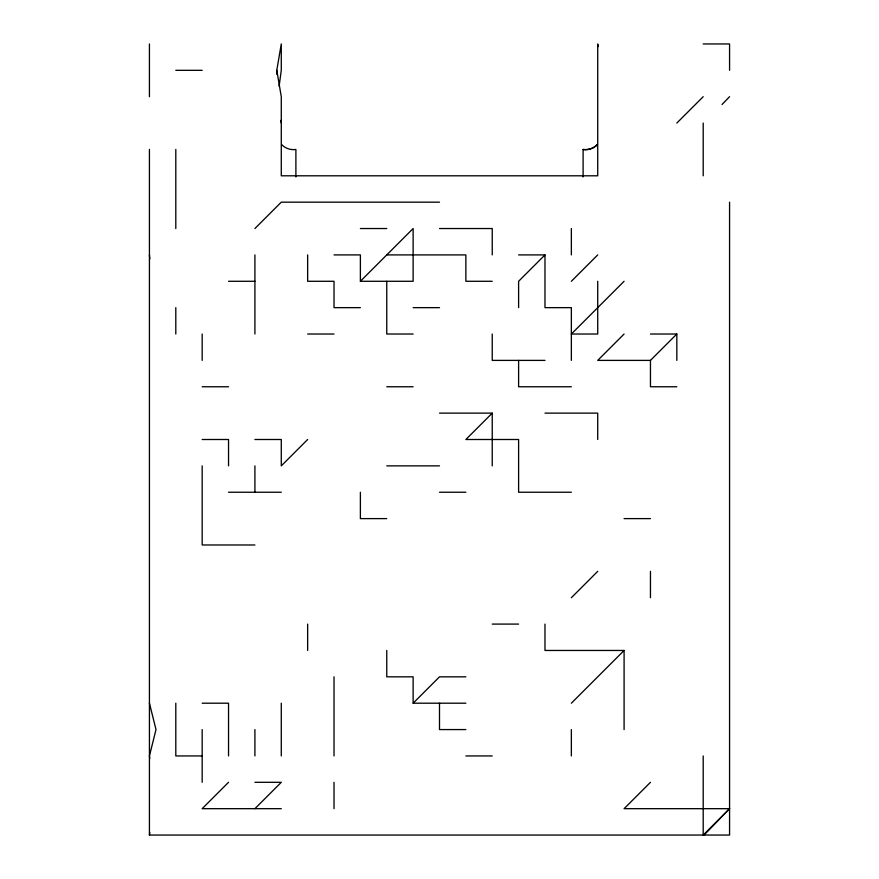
<?xml version="1.0" encoding="UTF-8"?>
<svg xmlns="http://www.w3.org/2000/svg" width="879" height="879" viewBox="0 0 879 879"><rect width="100%" height="100%" fill="white"/><g stroke="black" fill="none" stroke-linecap="round" stroke-linejoin="round"><path stroke-width="1.32" d="M279.126 86.142L281.28 70.32L281.28 43.95L276.786 70.32L276.786 74.275M729.57 202.17L729.57 835.05L149.43 835.05L149.815 832.413M722.022 104.502L729.57 96.69M704.101 835.05L729.57 808.68L624.09 808.68L650.46 782.31M254.91 228.54L281.28 202.17L439.5 202.17M360.39 281.28L413.13 228.54L413.13 281.28L360.39 281.28L360.39 254.91L334.02 254.91M307.65 439.5L281.28 465.87L281.28 439.5L254.91 439.5M518.61 254.91L544.98 254.91L518.61 281.28L518.61 307.65M676.83 123.06L703.2 96.69M571.35 281.28L597.72 254.91M439.5 413.13L492.24 413.13L465.87 439.5L518.61 439.5L518.61 492.24L571.35 492.24M624.09 281.28L571.35 334.02L597.72 334.02L597.72 281.28M624.09 334.02L597.72 360.39L650.46 360.39L676.83 334.02L676.83 360.39M228.54 782.31L202.17 808.68L281.28 808.68M254.91 808.68L281.28 782.31L254.91 782.31M386.76 650.46L386.76 676.83L413.13 676.83L413.13 703.2L439.5 676.83L465.87 676.83M571.35 597.72L597.72 571.35M571.35 703.2L624.09 650.46L624.09 729.57M729.57 808.68L703.2 835.05L703.2 755.94M703.2 43.95L729.57 43.95L729.57 70.32M175.8 70.32L202.17 70.32M360.39 228.54L386.76 228.54M439.5 228.54L492.24 228.54L492.24 254.91M386.76 254.91L465.87 254.91L465.87 281.28L492.24 281.28M228.54 281.28L254.91 281.28M360.39 307.65L334.02 307.65L334.02 281.28L307.65 281.28L307.65 254.91M413.13 307.65L439.5 307.65M307.65 334.02L334.02 334.02M413.13 334.02L386.76 334.02L386.76 281.28M650.46 334.02L676.83 334.02M544.98 360.39L492.24 360.39L492.24 334.02M202.17 386.76L228.54 386.76M386.76 386.76L413.13 386.76M571.35 386.76L518.61 386.76L518.61 360.39M676.83 386.76L650.46 386.76L650.46 360.39M544.98 413.13L597.72 413.13L597.72 439.5M202.17 439.5L228.54 439.5L228.54 465.87M386.76 465.87L439.5 465.87M228.54 492.24L281.28 492.24M439.5 492.24L465.87 492.24M386.76 518.61L360.39 518.61L360.39 492.24M624.09 518.61L650.46 518.61M254.91 544.98L202.17 544.98L202.17 465.87M492.24 624.09L518.61 624.09M624.09 650.46L544.98 650.46L544.98 624.09M202.17 703.2L228.54 703.2L228.54 755.94M413.13 703.2L465.87 703.2M465.87 729.57L439.5 729.57L439.5 703.2M202.17 755.94L175.8 755.94L175.8 703.2M465.87 755.94L492.24 755.94M149.43 703.2L156.012 729.57L149.43 755.94L149.804 758.577M598.17 46.587L597.72 43.95L597.72 175.8L281.28 175.8L281.28 96.69L276.786 70.32M280.917 120.423L281.28 123.06M149.43 254.91L149.869 258.931M703.2 123.06L703.2 175.8M650.46 571.35L650.46 597.72M583.107 149.474A17.481 16.888 90 0 0 597.434 144.53A17.481 16.888 -90 0 1 583.107 149.474L583.107 176.91M571.35 228.54L571.35 254.91M571.35 360.39L571.35 307.65L544.98 307.65L544.98 254.91M571.35 729.57L571.35 755.94M492.24 413.13L492.24 465.87M334.02 676.83L334.02 755.94M334.02 782.31L334.02 808.68M307.65 624.09L307.65 650.46M295.893 176.91L295.893 149.474A17.481 16.888 -90 0 1 281.566 144.53M281.28 703.2L281.28 755.94M254.91 254.91L254.91 334.02M254.91 465.87L254.91 492.24M254.91 729.57L254.91 755.94M202.17 334.02L202.17 360.39M202.17 729.57L202.17 782.31M175.8 149.43L175.8 228.54M175.8 307.65L175.8 334.02M149.43 43.95L149.43 96.69M149.43 149.43L149.43 835.05"/></g></svg>
